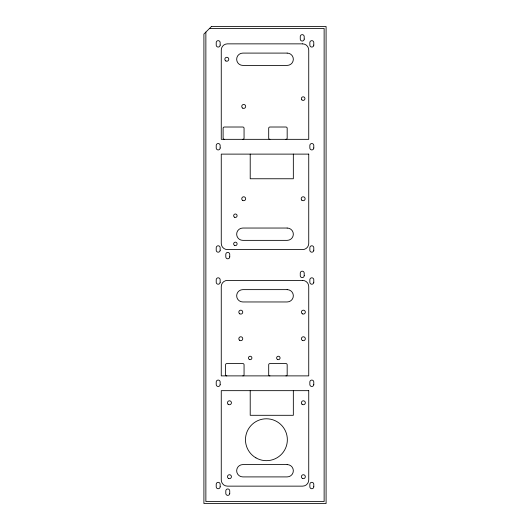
<?xml version="1.0" encoding="UTF-8"?>
<svg xmlns="http://www.w3.org/2000/svg" width="530" height="530" viewBox="0 0 530 530"><rect width="100%" height="100%" fill="white"/><g stroke="black" fill="none" stroke-linecap="round" stroke-linejoin="round"><path stroke-width="0.79" d="M209.509 28.454L324.135 28.454L324.135 501.546L205.865 501.546L205.865 32.105M293.335 154.117L293.335 178.762L250.213 178.762L250.213 154.117M293.335 390.663L293.335 415.301L250.213 415.301L250.213 390.663M226.807 375.883A1.232 1.232 0 0 1 225.575 374.65L225.575 364.792A1.232 1.232 0 0 1 226.807 363.56L242.826 363.56A1.232 1.232 0 0 1 244.058 364.792L244.058 374.65A1.232 1.232 0 0 1 242.826 375.883M224.342 139.337A1.232 1.232 0 0 1 223.11 138.105L223.11 128.247A1.232 1.232 0 0 1 224.342 127.014L242.826 127.014A1.232 1.232 0 0 1 244.058 128.247L244.058 138.105A1.232 1.232 0 0 1 242.826 139.337M285.942 139.337A1.232 1.232 0 0 0 287.174 138.105L287.174 128.247A1.232 1.232 0 0 0 285.942 127.014L269.929 127.014A1.232 1.232 0 0 0 268.697 128.247L268.697 138.105A1.232 1.232 0 0 0 269.929 139.337M285.942 375.883A1.232 1.232 0 0 0 287.174 374.65L287.174 364.792A1.232 1.232 0 0 0 285.942 363.56L269.929 363.56A1.232 1.232 0 0 0 268.697 364.792L268.697 374.65A1.232 1.232 0 0 0 269.929 375.883M211.47 26.5L203.911 34.059L203.911 503.5L326.089 503.5L326.089 26.5L211.47 26.5M302.577 43.858L227.423 43.858A6.161 6.161 0 0 0 221.262 50.019L221.262 139.337L308.738 139.337L308.738 50.019A6.161 6.161 0 0 0 302.577 43.858M287.174 53.093L242.826 53.093A6.161 6.161 0 0 0 236.665 59.254A6.161 6.161 0 0 0 242.826 65.415L287.174 65.415A6.161 6.161 0 0 0 293.335 59.254A6.161 6.161 0 0 0 287.174 53.093M308.738 154.117L221.262 154.117L221.262 243.442A6.161 6.161 0 0 0 227.423 249.597L302.577 249.597A6.161 6.161 0 0 0 308.738 243.442L308.738 154.117M287.174 228.039L242.826 228.039A6.161 6.161 0 0 0 236.665 234.2A6.161 6.161 0 0 0 242.826 240.362L287.174 240.362A6.161 6.161 0 0 0 293.335 234.2A6.161 6.161 0 0 0 287.174 228.039M302.577 280.403L227.423 280.403A6.161 6.161 0 0 0 221.262 286.558L221.262 375.883L308.738 375.883L308.738 286.558A6.161 6.161 0 0 0 302.577 280.403M287.174 289.638L242.826 289.638A6.161 6.161 0 0 0 236.665 295.8A6.161 6.161 0 0 0 242.826 301.961L287.174 301.961A6.161 6.161 0 0 0 293.335 295.8A6.161 6.161 0 0 0 287.174 289.638M308.738 390.663L221.262 390.663L221.262 479.981A6.161 6.161 0 0 0 227.423 486.142L302.577 486.142A6.161 6.161 0 0 0 308.738 479.981L308.738 390.663M287.174 464.585L242.826 464.585A6.161 6.161 0 0 0 236.665 470.746A6.161 6.161 0 0 0 242.826 476.907L287.174 476.907A6.161 6.161 0 0 0 293.335 470.746A6.161 6.161 0 0 0 287.174 464.585M313.786 45.09L313.786 42.625A1.974 1.974 0 0 0 311.819 40.651A1.974 1.974 0 0 0 309.845 42.625L309.845 45.09A1.974 1.974 0 0 0 311.819 47.057A1.974 1.974 0 0 0 313.786 45.09M313.786 147.963L313.786 145.498A1.974 1.974 0 0 0 311.819 143.524A1.974 1.974 0 0 0 309.845 145.498L309.845 147.963A1.974 1.974 0 0 0 311.819 149.93A1.974 1.974 0 0 0 313.786 147.963M313.786 250.213L313.786 247.755A1.974 1.974 0 0 0 311.819 245.781A1.974 1.974 0 0 0 309.845 247.755L309.845 250.213A1.974 1.974 0 0 0 311.819 252.187A1.974 1.974 0 0 0 313.786 250.213M313.786 282.245L313.786 279.787A1.974 1.974 0 0 0 311.819 277.813A1.974 1.974 0 0 0 309.845 279.787L309.845 282.245A1.974 1.974 0 0 0 311.819 284.219A1.974 1.974 0 0 0 313.786 282.245M313.786 384.502L313.786 382.037A1.974 1.974 0 0 0 311.819 380.07A1.974 1.974 0 0 0 309.845 382.037L309.845 384.502A1.974 1.974 0 0 0 311.819 386.476A1.974 1.974 0 0 0 313.786 384.502M313.786 486.759L313.786 484.294A1.974 1.974 0 0 0 311.819 482.326A1.974 1.974 0 0 0 309.845 484.294L309.845 486.759A1.974 1.974 0 0 0 311.819 488.733A1.974 1.974 0 0 0 313.786 486.759M304.2 39.074L304.2 36.61A1.974 1.974 0 0 0 302.232 34.642A1.974 1.974 0 0 0 300.258 36.61L300.258 39.074A1.974 1.974 0 0 0 302.232 41.048A1.974 1.974 0 0 0 304.2 39.074M304.2 275.62L304.2 273.155A1.974 1.974 0 0 0 302.232 271.188A1.974 1.974 0 0 0 300.258 273.155L300.258 275.62A1.974 1.974 0 0 0 302.232 277.594A1.974 1.974 0 0 0 304.2 275.62M229.742 256.845L229.742 254.38A1.974 1.974 0 0 0 227.768 252.406A1.974 1.974 0 0 0 225.8 254.38L225.8 256.845A1.974 1.974 0 0 0 227.768 258.812A1.974 1.974 0 0 0 229.742 256.845M229.742 493.39L229.742 490.926A1.974 1.974 0 0 0 227.768 488.951A1.974 1.974 0 0 0 225.8 490.926L225.8 493.39A1.974 1.974 0 0 0 227.768 495.358A1.974 1.974 0 0 0 229.742 493.39M220.155 45.09L220.155 42.625A1.974 1.974 0 0 0 218.181 40.651A1.974 1.974 0 0 0 216.214 42.625L216.214 45.09A1.974 1.974 0 0 0 218.181 47.057A1.974 1.974 0 0 0 220.155 45.09M220.155 147.963L220.155 145.498A1.974 1.974 0 0 0 218.181 143.524A1.974 1.974 0 0 0 216.214 145.498L216.214 147.963A1.974 1.974 0 0 0 218.181 149.93A1.974 1.974 0 0 0 220.155 147.963M220.155 250.213L220.155 247.755A1.974 1.974 0 0 0 218.181 245.781A1.974 1.974 0 0 0 216.214 247.755L216.214 250.213A1.974 1.974 0 0 0 218.181 252.187A1.974 1.974 0 0 0 220.155 250.213M220.155 282.245L220.155 279.787A1.974 1.974 0 0 0 218.181 277.813A1.974 1.974 0 0 0 216.214 279.787L216.214 282.245A1.974 1.974 0 0 0 218.181 284.219A1.974 1.974 0 0 0 220.155 282.245M220.155 384.502L220.155 382.037A1.974 1.974 0 0 0 218.181 380.07A1.974 1.974 0 0 0 216.214 382.037L216.214 384.502A1.974 1.974 0 0 0 218.181 386.476A1.974 1.974 0 0 0 220.155 384.502M220.155 486.759L220.155 484.294A1.974 1.974 0 0 0 218.181 482.326A1.974 1.974 0 0 0 216.214 484.294L216.214 486.759A1.974 1.974 0 0 0 218.181 488.733A1.974 1.974 0 0 0 220.155 486.759M301.775 200.141A1.974 1.974 0 0 0 305.075 199.253A1.974 1.974 0 0 0 302.656 196.842A1.974 1.974 0 0 0 301.775 200.141M242.727 200.453A1.974 1.974 0 0 0 245.681 198.743A1.974 1.974 0 0 0 242.727 197.041A1.974 1.974 0 0 0 242.727 200.453M234.512 245.37A1.722 1.722 0 0 0 237.102 243.88A1.722 1.722 0 0 0 234.512 242.382A1.722 1.722 0 0 0 234.512 245.37M234.512 217.207A1.722 1.722 0 0 0 237.102 215.717A1.722 1.722 0 0 0 234.512 214.219A1.722 1.722 0 0 0 234.512 217.207M302.385 478.398A1.974 1.974 0 0 0 305.34 476.689A1.974 1.974 0 0 0 302.385 474.986A1.974 1.974 0 0 0 302.385 478.398M301.981 404.165A1.974 1.974 0 0 0 305.273 403.284A1.974 1.974 0 0 0 302.862 400.865A1.974 1.974 0 0 0 301.981 404.165M228.059 404.165A1.974 1.974 0 0 0 231.358 403.284A1.974 1.974 0 0 0 228.94 400.865A1.974 1.974 0 0 0 228.059 404.165M228.463 478.398A1.974 1.974 0 0 0 231.424 476.689A1.974 1.974 0 0 0 228.463 474.986A1.974 1.974 0 0 0 228.463 478.398M255.937 457.867A20.942 20.942 0 0 0 287.353 439.734A20.942 20.942 0 0 0 255.937 421.595A20.942 20.942 0 0 0 255.937 457.867M242.727 108.14A1.974 1.974 0 0 0 245.681 106.431A1.974 1.974 0 0 0 242.727 104.721A1.974 1.974 0 0 0 242.727 108.14M301.895 99.878A1.802 1.802 0 0 0 304.902 99.077A1.802 1.802 0 0 0 302.703 96.871A1.802 1.802 0 0 0 301.895 99.878M225.82 60.963A1.974 1.974 0 0 0 228.781 59.254A1.974 1.974 0 0 0 225.82 57.551A1.974 1.974 0 0 0 225.82 60.963M302.385 340.439A1.974 1.974 0 0 0 305.34 338.73A1.974 1.974 0 0 0 302.385 337.027A1.974 1.974 0 0 0 302.385 340.439M239.394 340.127A1.974 1.974 0 0 0 242.687 339.24A1.974 1.974 0 0 0 240.275 336.828A1.974 1.974 0 0 0 239.394 340.127M239.798 313.839A1.974 1.974 0 0 0 242.76 312.13A1.974 1.974 0 0 0 239.798 310.428A1.974 1.974 0 0 0 239.798 313.839M302.385 313.839A1.974 1.974 0 0 0 305.34 312.13A1.974 1.974 0 0 0 302.385 310.428A1.974 1.974 0 0 0 302.385 313.839M249.325 359.446A1.722 1.722 0 0 0 251.909 357.949A1.722 1.722 0 0 0 249.325 356.458A1.722 1.722 0 0 0 249.325 359.446M277.488 359.446A1.722 1.722 0 0 0 280.072 357.949A1.722 1.722 0 0 0 277.488 356.458A1.722 1.722 0 0 0 277.488 359.446"/></g></svg>
